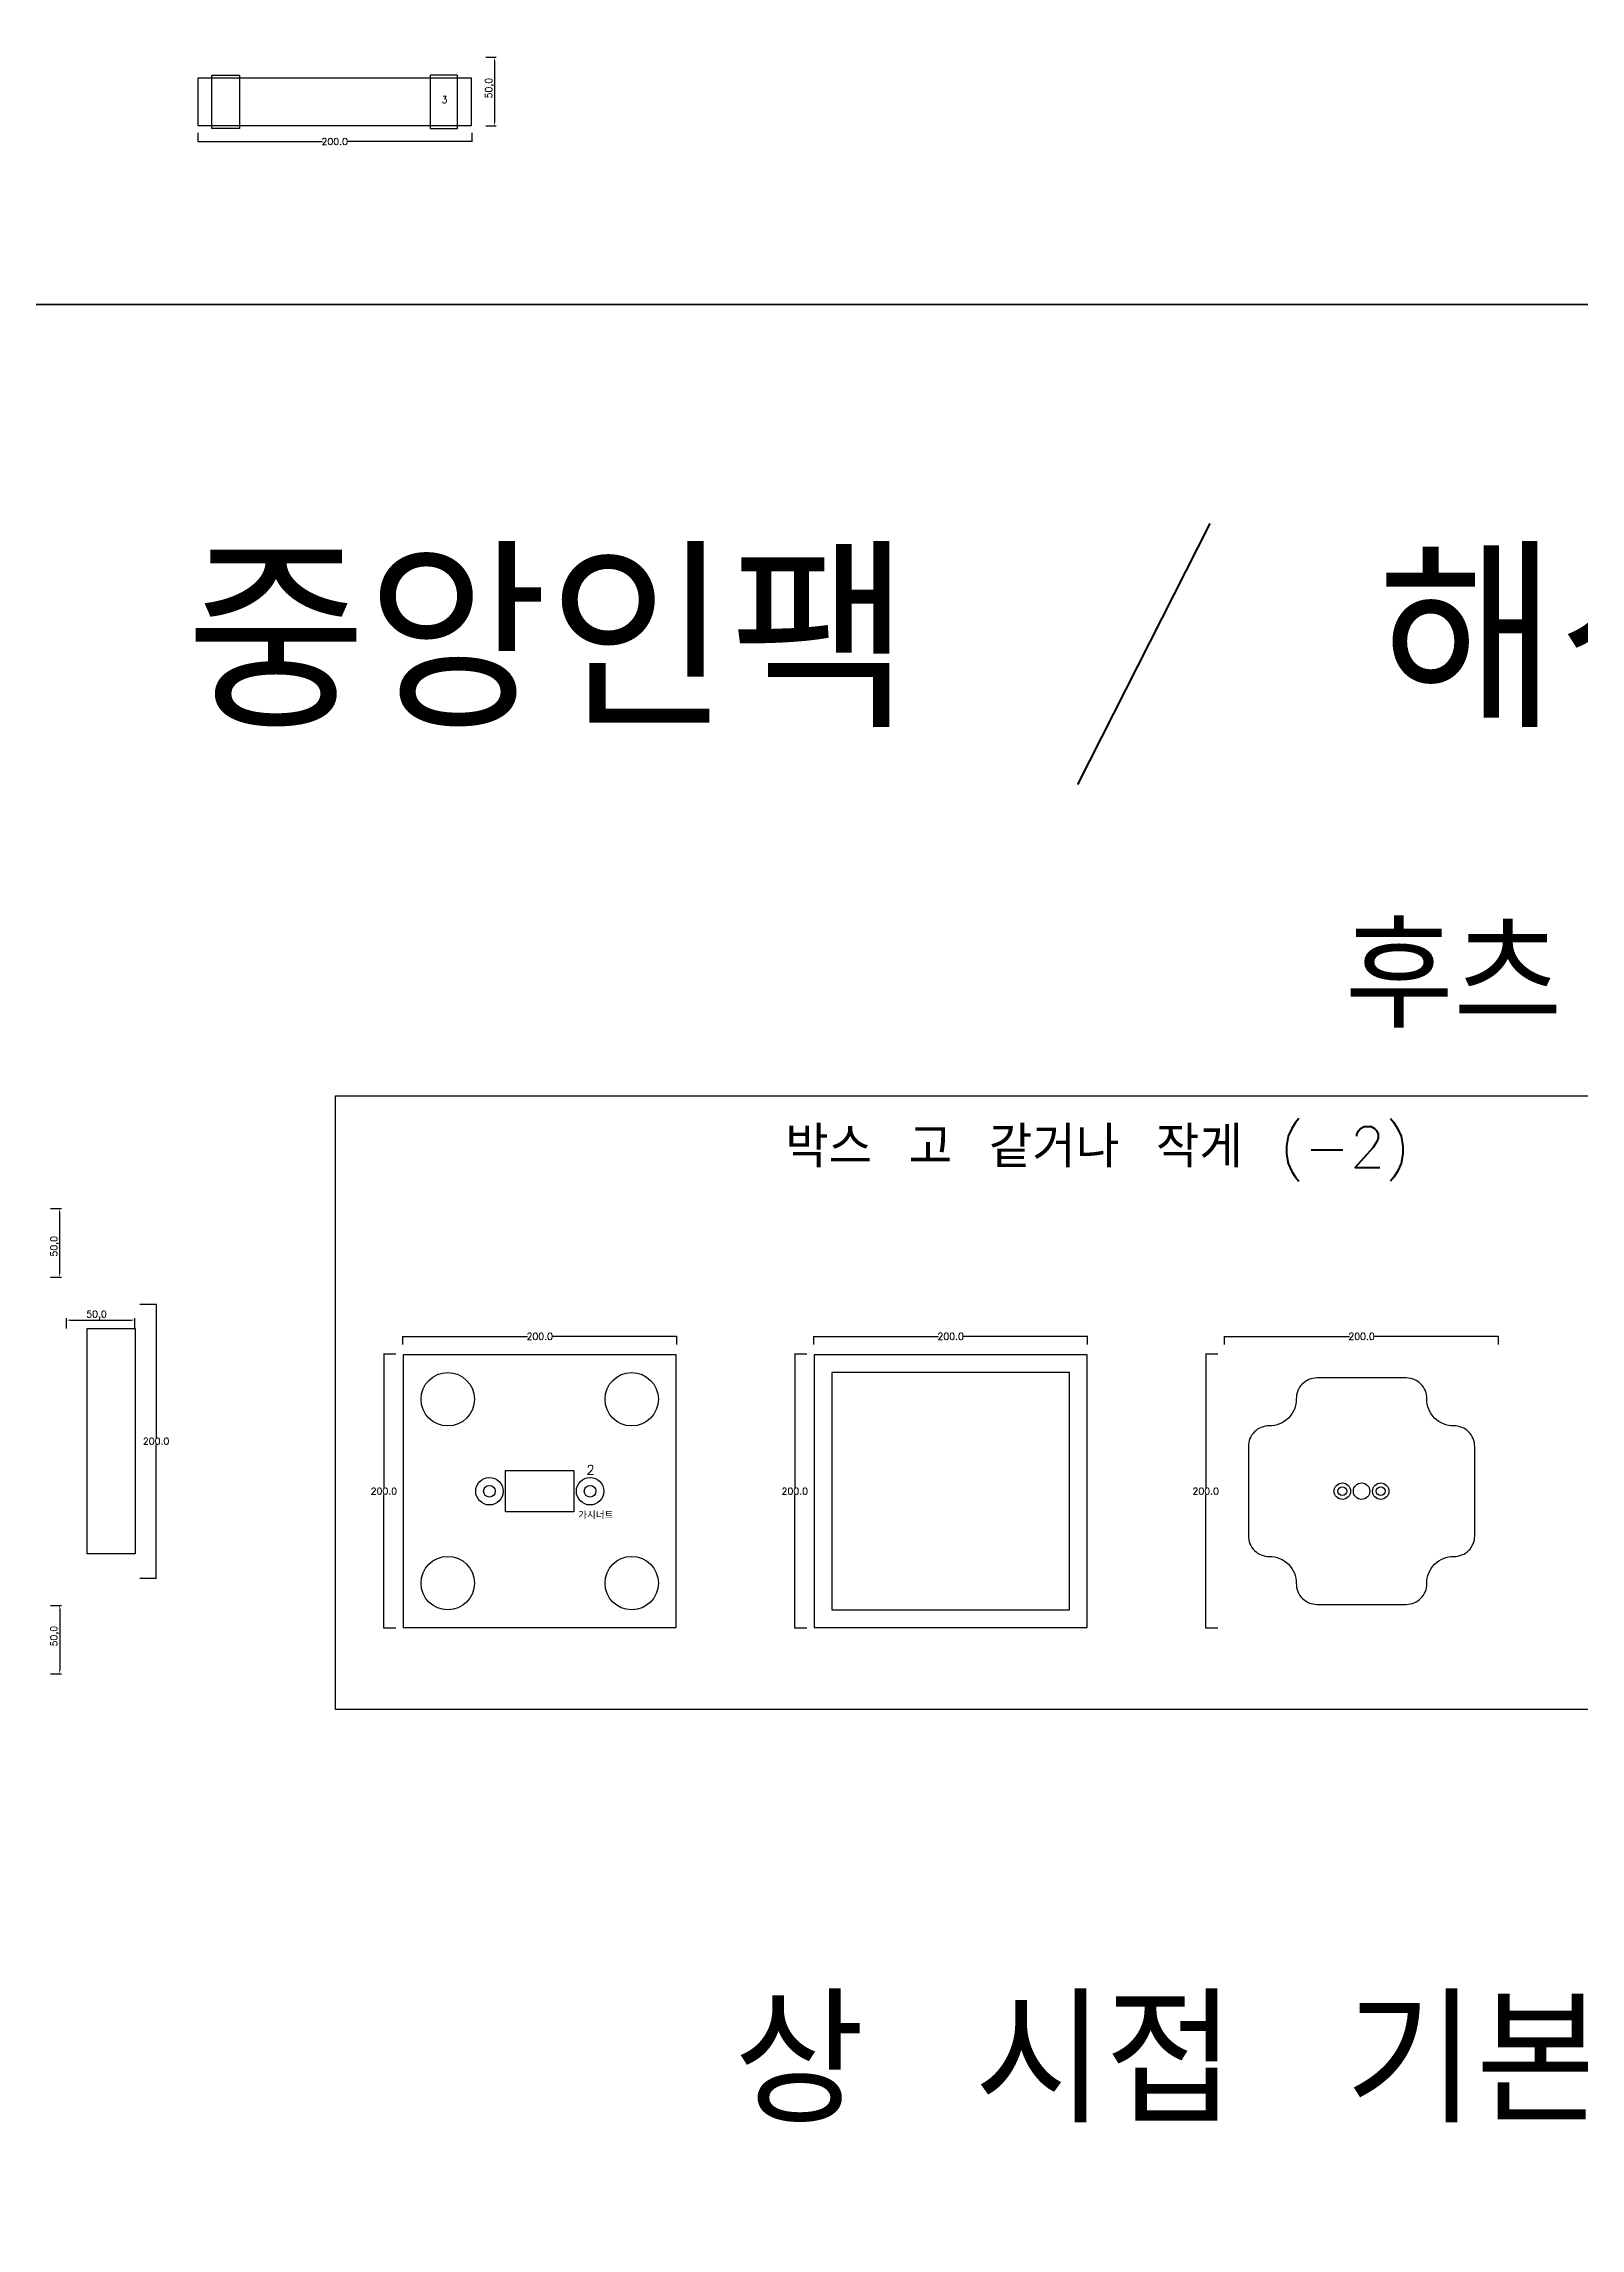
# Model space of a CAD drawing. Header units: millimetres. Extents: x 13291 to 28291, y 200 to 6643.
# Drawn here: x 19818 to 20940, y 1795 to 3390 of the extents above; entities that cross this region are included whole.
import ezdxf

# ---------------------------------------------------------------- set-up
doc = ezdxf.new("R2010")
doc.units = ezdxf.units.MM
for name, color, linetype in [('TEXT', 3, 'Continuous'), ('볼트 구멍', 7, 'Continuous'), ('치구', 7, 'Continuous'), ('치수', 7, 'Continuous')]:
    doc.layers.add(name, color=color, linetype=linetype)
doc.styles.get("Standard").update_dxf_attribs({"font": 'txt.shx', "bigfont": 'whgtxt.shx'})
doc.dimstyles.new('ISO-25', dxfattribs={"dimtxt": 2.5, "dimasz": 2.5, "dimexe": 1.25, "dimexo": 0.625, "dimtad": 1, "dimtxsty": 'Standard', "dimcen": 2.5, "dimadec": 0, "dimazin": 0, "dimtfac": 1, "dimtmove": 0, "dimatfit": 3, "dimfxl": 0, "dimarcsym": 0})
doc.dimstyles.get("Standard").update_dxf_attribs({"dimtxt": 7, "dimasz": 0.18, "dimexe": 0.18, "dimexo": 0.0625, "dimgap": 0.09, "dimtad": 0, "dimtih": 1, "dimtoh": 1, "dimdec": 1, "dimzin": 0, "dimdsep": 46, "dimtxsty": 'Standard', "dimcen": 0.09, "dimadec": 0, "dimazin": 0, "dimtfac": 1, "dimtdec": 1, "dimtofl": 0, "dimtmove": 0, "dimatfit": 3, "dimfxl": 0, "dimtolj": 1, "dimtzin": 0, "dimarcsym": 0})

# ---------------------------------------------------------------- blocks, each defined once
blk = doc.blocks.new('*D386')
at = {"layer": 'Defpoints', "color": 0, "linetype": 'Continuous'}
for p in [(20580.3, 2446.2), (20380.3, 2440.3), (20580.3, 2440.3)]:
    blk.add_point(p, dxfattribs=at)
at = {"layer": '치수', "color": 0, "linetype": 'Continuous', "lineweight": -2}
for p, q in [((20380.3, 2440.3), (20380.3, 2446.3)), ((20380.5, 2446.2), (20471.4, 2446.2)), ((20580.1, 2446.2), (20489.1, 2446.2)), ((20580.3, 2440.3), (20580.3, 2446.3))]:
    blk.add_line(p, q, dxfattribs=at)
at = {"layer": '치수', "color": 0, "linetype": 'Continuous'}
for points in [[(20380.5, 2446.2), (20380.5, 2446.1), (20380.3, 2446.2)], [(20580.1, 2446.2), (20580.1, 2446.1), (20580.3, 2446.2)]]:
    blk.add_solid(points, dxfattribs=at)
at = {"layer": '치수', "color": 0, "linetype": 'Continuous', "insert": (20480.3, 2446.2), "char_height": 5, "attachment_point": 5}
blk.add_mtext('\\A1;200.0', dxfattribs=at)
blk = doc.blocks.new('*D388')
at = {"layer": 'Defpoints', "color": 0, "linetype": 'Continuous'}
for p in [(19888.1, 2469.7), (19888.1, 2269.7), (19900.2, 2269.7)]:
    blk.add_point(p, dxfattribs=at)
at = {"layer": '치수', "color": 0, "linetype": 'Continuous', "lineweight": -2}
for p, q in [((19888.2, 2469.7), (19900.4, 2469.7)), ((19900.2, 2469.5), (19900.2, 2372.2)), ((19900.2, 2269.8), (19900.2, 2367.1)), ((19888.2, 2269.7), (19900.4, 2269.7))]:
    blk.add_line(p, q, dxfattribs=at)
at = {"layer": '치수', "color": 0, "linetype": 'Continuous'}
for points in [[(19900.2, 2469.5), (19900.2, 2469.5), (19900.2, 2469.7)], [(19900.2, 2269.8), (19900.2, 2269.8), (19900.2, 2269.7)]]:
    blk.add_solid(points, dxfattribs=at)
at = {"layer": '치수', "color": 0, "linetype": 'Continuous', "insert": (19900.2, 2369.7), "char_height": 5, "attachment_point": 5}
blk.add_mtext('\\A1;200.0', dxfattribs=at)
blk = doc.blocks.new('*D389')
at = {"layer": 'Defpoints', "color": 0}
for p in [(19822.5, 2539.5), (19829.8, 2539.5), (19822.5, 2489.5)]:
    blk.add_point(p, dxfattribs=at)
at = {"layer": '치수', "color": 0, "lineweight": -2}
for p, q in [((19823.1, 2539.5), (19831.1, 2539.5)), ((19829.8, 2492), (19829.8, 2537)), ((19823.1, 2489.5), (19831.1, 2489.5))]:
    blk.add_line(p, q, dxfattribs=at)
at = {"layer": '치수', "color": 0}
for points in [[(19829.4, 2537), (19830.2, 2537), (19829.8, 2539.5)], [(19829.4, 2492), (19830.2, 2492), (19829.8, 2489.5)]]:
    blk.add_solid(points, dxfattribs=at)
at = {"layer": '치수', "color": 0, "insert": (19826.3, 2512), "char_height": 5, "attachment_point": 5, "rotation": 90}
blk.add_mtext('50,0', dxfattribs=at)
blk = doc.blocks.new('*D390')
at = {"layer": 'Defpoints', "color": 0}
for p in [(19884.7, 2458.1), (19834.7, 2451.4), (19884.7, 2451.4)]:
    blk.add_point(p, dxfattribs=at)
at = {"layer": '치수', "color": 0, "lineweight": -2}
for p, q in [((19834.7, 2452), (19834.7, 2459.4)), ((19837.2, 2458.1), (19882.2, 2458.1)), ((19884.7, 2452), (19884.7, 2459.4))]:
    blk.add_line(p, q, dxfattribs=at)
at = {"layer": '치수', "color": 0}
for points in [[(19837.2, 2458.5), (19837.2, 2457.7), (19834.7, 2458.1)], [(19882.2, 2458.5), (19882.2, 2457.7), (19884.7, 2458.1)]]:
    blk.add_solid(points, dxfattribs=at)
at = {"layer": '치수', "color": 0, "insert": (19856.7, 2461.7), "char_height": 5, "attachment_point": 5}
blk.add_mtext('50,0', dxfattribs=at)
blk = doc.blocks.new('*D391')
at = {"layer": 'Defpoints', "color": 0, "linetype": 'Continuous'}
for p in [(20280.3, 2446.2), (20080.3, 2440.3), (20280.3, 2440.3)]:
    blk.add_point(p, dxfattribs=at)
at = {"layer": '치수', "color": 0, "linetype": 'Continuous', "lineweight": -2}
for p, q in [((20080.3, 2440.3), (20080.3, 2446.3)), ((20080.5, 2446.2), (20171.4, 2446.2)), ((20280.1, 2446.2), (20189.1, 2446.2)), ((20280.3, 2440.3), (20280.3, 2446.3))]:
    blk.add_line(p, q, dxfattribs=at)
at = {"layer": '치수', "color": 0, "linetype": 'Continuous'}
for points in [[(20080.5, 2446.2), (20080.5, 2446.1), (20080.3, 2446.2)], [(20280.1, 2446.2), (20280.1, 2446.1), (20280.3, 2446.2)]]:
    blk.add_solid(points, dxfattribs=at)
at = {"layer": '치수', "color": 0, "linetype": 'Continuous', "insert": (20180.3, 2446.2), "char_height": 5, "attachment_point": 5}
blk.add_mtext('\\A1;200.0', dxfattribs=at)
blk = doc.blocks.new('*D392')
at = {"layer": 'Defpoints', "color": 0}
for p in [(19822.5, 2249.8), (19822.5, 2199.8), (19829.8, 2199.8)]:
    blk.add_point(p, dxfattribs=at)
at = {"layer": '치수', "color": 0, "lineweight": -2}
for p, q in [((19823.1, 2249.8), (19831.1, 2249.8)), ((19829.8, 2247.3), (19829.8, 2202.3)), ((19823.1, 2199.8), (19831.1, 2199.8))]:
    blk.add_line(p, q, dxfattribs=at)
at = {"layer": '치수', "color": 0}
for points in [[(19829.4, 2247.3), (19830.2, 2247.3), (19829.8, 2249.8)], [(19829.4, 2202.3), (19830.2, 2202.3), (19829.8, 2199.8)]]:
    blk.add_solid(points, dxfattribs=at)
at = {"layer": '치수', "color": 0, "insert": (19826.3, 2227.3), "char_height": 5, "attachment_point": 5, "rotation": 90}
blk.add_mtext('50,0', dxfattribs=at)
blk = doc.blocks.new('*D393')
at = {"layer": 'Defpoints', "color": 0, "linetype": 'Continuous'}
for p in [(20375.4, 2433.2), (20366.5, 2233.2), (20375.4, 2233.2)]:
    blk.add_point(p, dxfattribs=at)
at = {"layer": '치수', "color": 0, "linetype": 'Continuous', "lineweight": -2}
for p, q in [((20375.3, 2433.2), (20366.3, 2433.2)), ((20366.5, 2433), (20366.5, 2335.8)), ((20366.5, 2233.4), (20366.5, 2330.6)), ((20375.3, 2233.2), (20366.3, 2233.2))]:
    blk.add_line(p, q, dxfattribs=at)
at = {"layer": '치수', "color": 0, "linetype": 'Continuous'}
for points in [[(20366.5, 2433), (20366.5, 2433), (20366.5, 2433.2)], [(20366.5, 2233.4), (20366.5, 2233.4), (20366.5, 2233.2)]]:
    blk.add_solid(points, dxfattribs=at)
at = {"layer": '치수', "color": 0, "linetype": 'Continuous', "insert": (20366.5, 2333.2), "char_height": 5, "attachment_point": 5}
blk.add_mtext('\\A1;200.0', dxfattribs=at)
blk = doc.blocks.new('*D394')
at = {"layer": 'Defpoints', "color": 0, "linetype": 'Continuous'}
for p in [(20075.4, 2433.2), (20066.5, 2233.2), (20075.4, 2233.2)]:
    blk.add_point(p, dxfattribs=at)
at = {"layer": '치수', "color": 0, "linetype": 'Continuous', "lineweight": -2}
for p, q in [((20075.3, 2433.2), (20066.3, 2433.2)), ((20066.5, 2433), (20066.5, 2335.8)), ((20066.5, 2233.4), (20066.5, 2330.6)), ((20075.3, 2233.2), (20066.3, 2233.2))]:
    blk.add_line(p, q, dxfattribs=at)
at = {"layer": '치수', "color": 0, "linetype": 'Continuous'}
for points in [[(20066.5, 2433), (20066.5, 2433), (20066.5, 2433.2)], [(20066.5, 2233.4), (20066.5, 2233.4), (20066.5, 2233.2)]]:
    blk.add_solid(points, dxfattribs=at)
at = {"layer": '치수', "color": 0, "linetype": 'Continuous', "insert": (20066.5, 2333.2), "char_height": 5, "attachment_point": 5}
blk.add_mtext('\\A1;200.0', dxfattribs=at)
blk = doc.blocks.new('*D404')
at = {"layer": 'Defpoints', "color": 0, "linetype": 'Continuous'}
for p in [(20880.3, 2446.2), (20680.3, 2440.3), (20880.3, 2440.3)]:
    blk.add_point(p, dxfattribs=at)
at = {"layer": '치수', "color": 0, "linetype": 'Continuous', "lineweight": -2}
for p, q in [((20680.3, 2440.3), (20680.3, 2446.3)), ((20680.5, 2446.2), (20771.4, 2446.2)), ((20880.1, 2446.2), (20789.1, 2446.2)), ((20880.3, 2440.3), (20880.3, 2446.3))]:
    blk.add_line(p, q, dxfattribs=at)
at = {"layer": '치수', "color": 0, "linetype": 'Continuous'}
for points in [[(20680.5, 2446.2), (20680.5, 2446.1), (20680.3, 2446.2)], [(20880.1, 2446.2), (20880.1, 2446.1), (20880.3, 2446.2)]]:
    blk.add_solid(points, dxfattribs=at)
at = {"layer": '치수', "color": 0, "linetype": 'Continuous', "insert": (20780.3, 2446.2), "char_height": 5, "attachment_point": 5}
blk.add_mtext('\\A1;200.0', dxfattribs=at)
blk = doc.blocks.new('*D405')
at = {"layer": 'Defpoints', "color": 0, "linetype": 'Continuous'}
for p in [(20675.4, 2433.2), (20666.5, 2233.2), (20675.4, 2233.2)]:
    blk.add_point(p, dxfattribs=at)
at = {"layer": '치수', "color": 0, "linetype": 'Continuous', "lineweight": -2}
for p, q in [((20675.3, 2433.2), (20666.3, 2433.2)), ((20666.5, 2433), (20666.5, 2335.8)), ((20666.5, 2233.4), (20666.5, 2330.6)), ((20675.3, 2233.2), (20666.3, 2233.2))]:
    blk.add_line(p, q, dxfattribs=at)
at = {"layer": '치수', "color": 0, "linetype": 'Continuous'}
for points in [[(20666.5, 2433), (20666.5, 2433), (20666.5, 2433.2)], [(20666.5, 2233.4), (20666.5, 2233.4), (20666.5, 2233.2)]]:
    blk.add_solid(points, dxfattribs=at)
at = {"layer": '치수', "color": 0, "linetype": 'Continuous', "insert": (20666.5, 2333.2), "char_height": 5, "attachment_point": 5}
blk.add_mtext('\\A1;200.0', dxfattribs=at)
blk = doc.blocks.new('*D614')
at = {"layer": 'Defpoints', "color": 0, "linetype": 'Continuous'}
for p in [(19930.6, 3325.1), (20130.6, 3325.1), (20130.6, 3318.7)]:
    blk.add_point(p, dxfattribs=at)
at = {"layer": '치수', "color": 0, "linetype": 'Continuous', "lineweight": -2}
for p, q in [((19930.6, 3325), (19930.6, 3318.5)), ((19930.8, 3318.7), (20021.8, 3318.7)), ((20130.5, 3318.7), (20039.5, 3318.7)), ((20130.6, 3325), (20130.6, 3318.5))]:
    blk.add_line(p, q, dxfattribs=at)
at = {"layer": '치수', "color": 0, "linetype": 'Continuous'}
for points in [[(19930.8, 3318.7), (19930.8, 3318.7), (19930.6, 3318.7)], [(20130.5, 3318.7), (20130.5, 3318.7), (20130.6, 3318.7)]]:
    blk.add_solid(points, dxfattribs=at)
at = {"layer": '치수', "color": 0, "linetype": 'Continuous', "insert": (20030.6, 3318.7), "char_height": 5, "attachment_point": 5}
blk.add_mtext('\\A1;200.0', dxfattribs=at)
blk = doc.blocks.new('*D615')
at = {"layer": 'Defpoints', "color": 0}
for p in [(20140.3, 3380.2), (20140.3, 3330.2), (20147.2, 3330.2)]:
    blk.add_point(p, dxfattribs=at)
at = {"layer": '치수', "color": 0, "lineweight": -2}
for p, q in [((20141, 3380.2), (20148.5, 3380.2)), ((20147.2, 3377.7), (20147.2, 3332.7)), ((20141, 3330.2), (20148.5, 3330.2))]:
    blk.add_line(p, q, dxfattribs=at)
at = {"layer": '치수', "color": 0}
for points in [[(20146.8, 3377.7), (20147.6, 3377.7), (20147.2, 3380.2)], [(20146.8, 3332.7), (20147.6, 3332.7), (20147.2, 3330.2)]]:
    blk.add_solid(points, dxfattribs=at)
at = {"layer": '치수', "color": 0, "insert": (20143.7, 3357.7), "char_height": 5, "attachment_point": 5, "rotation": 90}
blk.add_mtext('50,0', dxfattribs=at)

msp = doc.modelspace()

# ---------------------------------------------------------------- linework, layer by layer
at = {"color": 6}
msp.add_lwpolyline([(20031.262, 2621.855), (21545.773, 2621.855), (21545.773, 2173.698), (20031.262, 2173.698)], close=True, dxfattribs=at)
at = {"layer": 'TEXT', "color": 6}
for points in [[(19291.441, 3199.699), (19291.441, 4699.699), (22291.441, 4699.699), (22291.441, 3199.699)], [(19291.441, 1699.699), (19291.441, 3199.699), (22291.441, 3199.699), (22291.441, 1699.699)]]:
    msp.add_lwpolyline(points, close=True, dxfattribs=at)
at = {"layer": '볼트 구멍', "color": 3}
msp.add_lwpolyline([(20205.285, 2318.172), (20155.285, 2318.172), (20155.285, 2348.172), (20205.285, 2348.172)], close=True, dxfattribs=at)
at = {"layer": '볼트 구멍', "color": 1}
for centre in [(20143.535, 2333.11), (20217.035, 2333.11)]:
    msp.add_circle(centre, 10, dxfattribs=at)
at = {"layer": '볼트 구멍', "color": 3}
for centre, radius in [((20143.535, 2333.11), 4.25), ((20217.035, 2333.11), 4.25), ((20766.285, 2333.172), 3.25), ((20780.285, 2333.172), 6), ((20794.285, 2333.172), 3.25)]:
    msp.add_circle(centre, radius, dxfattribs=at)
at = {"layer": '볼트 구멍', "color": 6}
for centre in [(20766.285, 2333.172), (20794.285, 2333.172)]:
    msp.add_circle(centre, 6, dxfattribs=at)
at = {"layer": '치구', "color": 1}
for points in [[(19940.999, 3367.199), (19960.999, 3367.199), (19960.999, 3328.201), (19940.999, 3328.201)], [(20120.299, 3367.199), (20100.299, 3367.199), (20100.299, 3328.201), (20120.299, 3328.201)]]:
    msp.add_lwpolyline(points, close=True, dxfattribs=at)
at = {"layer": '치구'}
for points in [[(19930.999, 3365.199), (20130.299, 3365.199), (20130.299, 3330.199), (19930.999, 3330.199)], [(19849.909, 2451.903), (19884.909, 2451.903), (19884.909, 2287.403), (19849.909, 2287.403)], [(20080.635, 2432.822), (20080.635, 2233.522), (20279.935, 2233.522), (20279.935, 2432.822)], [(20380.635, 2432.822), (20380.635, 2233.522), (20579.935, 2233.522), (20579.935, 2432.822)], [(20393.635, 2419.822), (20393.635, 2246.522), (20566.935, 2246.522), (20566.935, 2419.822)]]:
    msp.add_lwpolyline(points, close=True, dxfattribs=at)
msp.add_lwpolyline([(20697.635, 2300.519, 0.41846494), (20712.852, 2285.52, -0.42272923), (20732.633, 2265.74, 0.41846494), (20747.631, 2250.522), (20812.939, 2250.522, 0.41846494), (20827.937, 2265.74, -0.42272923), (20847.718, 2285.52, 0.41846494), (20862.935, 2300.519), (20862.935, 2365.826, 0.41846494), (20847.718, 2380.824, -0.42272923), (20827.937, 2400.605, 0.41846494), (20812.939, 2415.822), (20747.631, 2415.822, 0.41846494), (20732.633, 2400.605, -0.42272923), (20712.852, 2380.824, 0.41846494), (20697.635, 2365.826)], format="xyb", close=True, dxfattribs=at)
for centre in [(20113.135, 2400.322), (20247.435, 2400.322), (20113.135, 2266.022), (20247.435, 2266.022)]:
    msp.add_circle(centre, 19.5, dxfattribs=at)

# ---------------------------------------------------------------- texts
at = {"layer": 'TEXT', "color": 1}
for s, height, p in [('3', 5, (20108.64, 3346.729)), ('후츠', 75, (20768.092, 2671.547)), ('박스 고 같거나 작게 (-2)', 30, (20359.488, 2569.494))]:
    msp.add_text(s, height=height, dxfattribs=at).set_placement(p)
at = {"layer": 'TEXT', "linetype": 'Continuous'}
msp.add_text('중앙인팩 / 해성지기', height=125, dxfattribs=at).set_placement((19921.833, 2890.975))
at = {"layer": 'TEXT', "color": 3}
msp.add_text('상 시접 기본 30mm', height=90, dxfattribs=at).set_placement((20322.185, 1872.096))
at = {"layer": '볼트 구멍', "color": 1}
for s, height, p in [('2', 7, (20214.362, 2345.235)), ('가시너트', 5, (20208.369, 2312.955))]:
    msp.add_text(s, height=height, dxfattribs=at).set_placement(p)

# ---------------------------------------------------------------- dimensions: what is measured, and where the dimension line sits
at = {"layer": '치수', "color": 4}
for base, p1, p2, angle, picture, middle in [((20147.227, 3330.199), (20140.329, 3380.199), (20140.329, 3330.199), 270, '*D615', (20147.227, 3357.699)), ((19829.832, 2539.522), (19822.513, 2489.522), (19822.513, 2539.522), 90, '*D389', (19829.832, 2512.022)), ((19829.832, 2199.784), (19822.513, 2249.784), (19822.513, 2199.784), 270, '*D392', (19829.832, 2227.284))]:
    dim = msp.add_linear_dim(base=base, p1=p1, p2=p2, angle=angle, dimstyle='ISO-25', override={"dimtxt": 5, "dimdec": 1, "dimzin": 0, "dimtdec": 1}, dxfattribs=at)
    dim.commit()
    dim.dimension.update_dxf_attribs({"geometry": picture, "text_midpoint": middle, "dimtype": 160})
at = {"layer": '치수', "color": 4, "linetype": 'Continuous'}
dim = msp.add_linear_dim(base=(20130.649, 3318.688), p1=(19930.649, 3325.085), p2=(20130.649, 3325.085), dimstyle='Standard', override={"dimtxt": 5}, dxfattribs=at)
dim.commit()
dim.dimension.update_dxf_attribs({"geometry": '*D614', "text_midpoint": (20030.649, 3318.688), "dimtype": 160})
at = {"layer": '치수', "color": 4}
dim = msp.add_linear_dim(base=(19884.734, 2458.13), p1=(19834.734, 2451.353), p2=(19884.734, 2451.353), dimstyle='ISO-25', override={"dimtxt": 5, "dimdec": 1, "dimzin": 0, "dimtdec": 1}, dxfattribs=at)
dim.commit()
dim.dimension.update_dxf_attribs({"geometry": '*D390', "text_midpoint": (19856.734, 2458.13), "dimtype": 160})
at = {"layer": '치수', "color": 4, "linetype": 'Continuous'}
for base, p1, p2, picture, middle in [((19900.201, 2269.653), (19888.132, 2469.653), (19888.132, 2269.653), '*D388', (19900.201, 2369.653)), ((20066.489, 2233.172), (20075.394, 2433.172), (20075.394, 2233.172), '*D394', (20066.489, 2333.172)), ((20366.489, 2233.172), (20375.394, 2433.172), (20375.394, 2233.172), '*D393', (20366.489, 2333.172)), ((20666.489, 2233.172), (20675.394, 2433.172), (20675.394, 2233.172), '*D405', (20666.489, 2333.172))]:
    dim = msp.add_linear_dim(base=base, p1=p1, p2=p2, angle=90, dimstyle='Standard', override={"dimtxt": 5}, dxfattribs=at)
    dim.commit()
    dim.dimension.update_dxf_attribs({"geometry": picture, "text_midpoint": middle})
for base, p1, p2, picture, middle in [((20280.285, 2446.163), (20080.285, 2440.279), (20280.285, 2440.279), '*D391', (20180.285, 2446.163)), ((20580.285, 2446.163), (20380.285, 2440.279), (20580.285, 2440.279), '*D386', (20480.285, 2446.163)), ((20880.285, 2446.163), (20680.285, 2440.279), (20880.285, 2440.279), '*D404', (20780.285, 2446.163))]:
    dim = msp.add_linear_dim(base=base, p1=p1, p2=p2, dimstyle='Standard', override={"dimtxt": 5}, dxfattribs=at)
    dim.commit()
    dim.dimension.update_dxf_attribs({"geometry": picture, "text_midpoint": middle})

doc.saveas('drawing.dxf')
